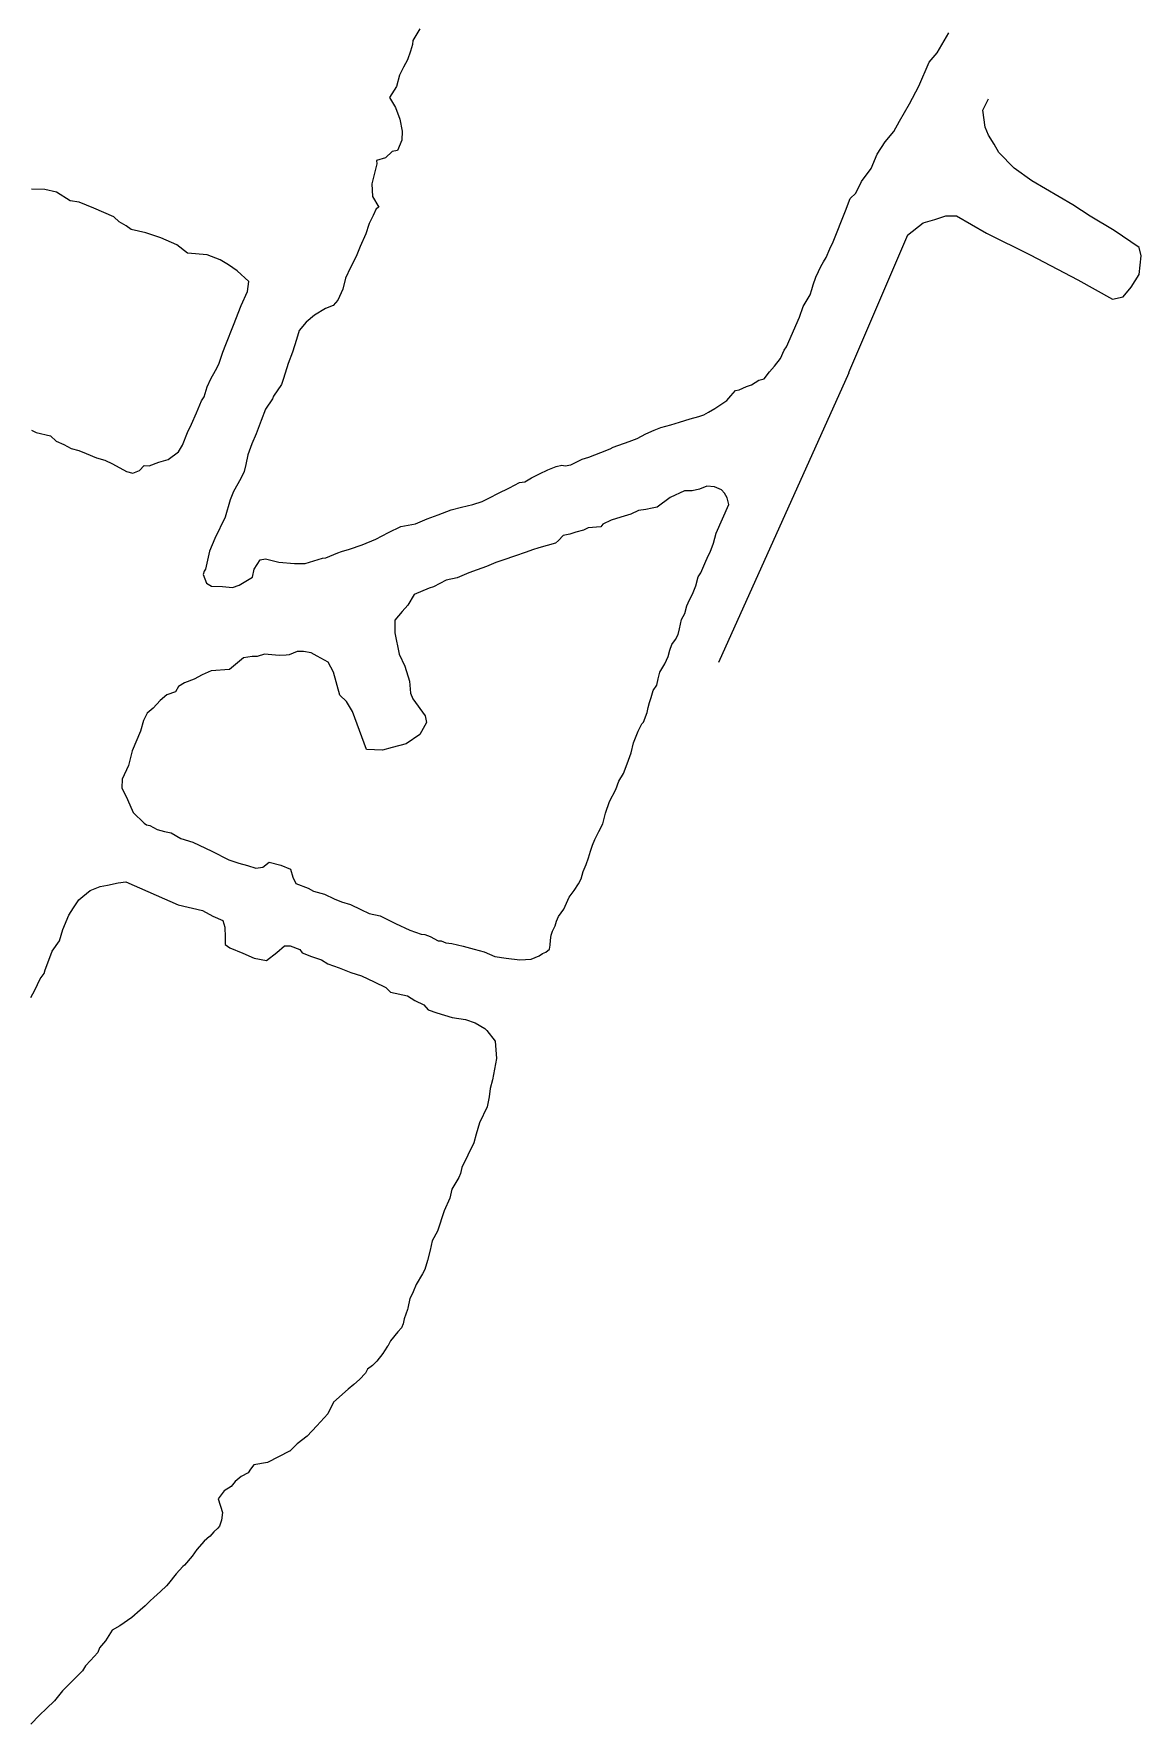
# Model space of a CAD drawing. Header units: inches. Extents: x 651069 to 651576, y 4767185 to 4767867.
# Drawn here: x 651188.4 to 651292, y 4767229.5 to 4767387.6 of the extents above; entities that cross this region are included whole.
import ezdxf

# ---------------------------------------------------------------- set-up
doc = ezdxf.new("R2010")
doc.units = ezdxf.units.IN
doc.header["$MEASUREMENT"] = 0
doc.layers.add('W_1365', color=7, linetype='Continuous')

msp = doc.modelspace()

# ---------------------------------------------------------------- linework, layer by layer
at = {"layer": 'W_1365', "color": 6, "lineweight": 25, "flags": 128}
for points, elevation in [([(651270.15, 4767368.759), (651271.628, 4767369.913), (651272.719, 4767370.224), (651273.724, 4767370.566), (651274.734, 4767370.565), (651277.549, 4767368.938), (651281.612, 4767366.906), (651286.081, 4767364.569), (651289.32, 4767362.784), (651290.315, 4767362.992), (651291.064, 4767363.913), (651291.818, 4767365.081), (651292.017, 4767366.821), (651291.833, 4767367.607), (651289.475, 4767369.208), (651287.234, 4767370.538), (651285.633, 4767371.605), (651281.77, 4767373.84), (651280.119, 4767375.017), (651278.692, 4767376.498), (651278.251, 4767377.257), (651277.727, 4767378.104), (651277.415, 4767378.861), (651277.213, 4767380.446), (651277.717, 4767381.501)], -150.558), ([(651270.15, 4767368.759), (651264.643, 4767355.876)], -150.558), ([(651264.644, 4767355.876), (651252.45939, 4767328.78541)], -149.439)]:
    msp.add_lwpolyline(points, dxfattribs=dict(at, elevation=elevation))
at = {"layer": 'W_1365', "color": 6, "lineweight": 25}
for points in [[(651224.529, 4767388.059, -151.312), (651223.875, 4767386.966, -151.283), (651223.825, 4767386.595, -151.214), (651223.641, 4767385.96, -151.202), (651223.368, 4767385.157, -151.188), (651222.985, 4767384.466, -151.173), (651222.622, 4767383.724, -151.106), (651222.328, 4767382.653, -150.853), (651221.689, 4767381.648, -150.857), (651222.236, 4767380.695, -150.857), (651222.648, 4767379.616, -150.858), (651222.876, 4767378.489, -150.858), (651222.836, 4767377.645, -150.859), (651222.424, 4767376.679, -150.954), (651221.923, 4767376.59, -150.93), (651221.309, 4767375.98, -150.882), (651220.459, 4767375.743, -150.882), (651220.489, 4767375.445, -150.511), (651220.038, 4767373.551, -150.567), (651220.089, 4767372.371, -150.588), (651220.675, 4767371.378, -150.588), (651220.418, 4767371.226, -150.597), (651220.147, 4767370.606, -150.613), (651219.788, 4767369.85, -150.631), (651219.732, 4767369.754, -150.633), (651219.462, 4767368.9, -150.755), (651218.943, 4767367.71, -150.756), (651218.546, 4767366.753, -150.706), (651218.037, 4767365.75, -150.662), (651217.556, 4767364.75, -150.647), (651217.316, 4767363.723, -150.634), (651216.852, 4767362.679, -150.589), (651216.408, 4767362.175, -150.577), (651215.681, 4767361.898, -150.662), (651214.65, 4767361.278, -150.811), (651213.869, 4767360.61, -150.963), (651213.243, 4767359.842, -151.045), (651212.975, 4767359.004, -151.071), (651212.592, 4767357.806, -151.107), (651212.187, 4767356.757, -151.101), (651211.771, 4767355.342, -150.812), (651211.559, 4767354.807, -150.829), (651210.835, 4767353.706, -150.885), (651210.746, 4767353.467, -150.882), (651210.087, 4767352.489, -150.939), (651209.665, 4767351.421, -150.99), (651209.205, 4767350.168, -151.036), (651208.789, 4767349.244, -151.104), (651208.426, 4767348.213, -151.126), (651208.235, 4767347.308, -151.173), (651208.083, 4767346.646, -151.17), (651207.754, 4767345.994, -151.187), (651207.093, 4767344.777, -151.193), (651206.786, 4767344.008, -151.234), (651206.311, 4767342.387, -151.662), (651205.351, 4767340.383, -151.629), (651204.828, 4767339.207, -151.572), (651204.451, 4767337.532, -151.5), (651204.348, 4767337.342, -151.44), (651204.245, 4767337.026, -151.357), (651204.556, 4767336.227, -151.302), (651205.024, 4767335.934, -151.191), (651206.054, 4767335.89, -151.172), (651206.98, 4767335.815, -151.243), (651207.61, 4767336.037, -151.317), (651208.872, 4767336.769, -151.31), (651209.008, 4767337.535, -151.311), (651209.571, 4767338.401, -151.31), (651210.071, 4767338.484, -151.307), (651211.337, 4767338.185, -151.3), (651212.782, 4767338.045, -151.293), (651213.774, 4767338.069, -151.05), (651215.422, 4767338.555, -150.963), (651215.72, 4767338.592, -150.95), (651216.849, 4767339.053, -151.053), (651217.198, 4767339.165, -151.049), (651217.924, 4767339.41, -151.041), (651219.124, 4767339.812, -151.027), (651220.391, 4767340.332, -151.056), (651221.578, 4767340.963, -151.084), (651222.748, 4767341.518, -151.111), (651224.123, 4767341.78, -151.051), (651225.199, 4767342.227, -150.963), (651226.226, 4767342.597, -150.924), (651227.44, 4767343.061, -150.837), (651228.404, 4767343.311, -150.817), (651229.463, 4767343.562, -150.749), (651230.357, 4767343.859, -150.674), (651231.114, 4767344.228, -150.617), (651231.818, 4767344.615, -150.582), (651232.92, 4767345.141, -150.493), (651233.834, 4767345.616, -150.421), (651234.336, 4767345.684, -150.401), (651234.969, 4767346.059, -150.392), (651235.728, 4767346.444, -150.341), (651236.495, 4767346.821, -150.306), (651237.279, 4767347.135, -150.272), (651237.791, 4767347.25, -150.232), (651238.115, 4767347.203, -150.213), (651238.661, 4767347.294, -150.175), (651239.723, 4767347.804, -150.129), (651240.335, 4767348.005, -150.097), (651241.468, 4767348.446, -150.037), (651242.333, 4767348.789, -149.957), (651242.596, 4767348.933, -149.985), (651244.099, 4767349.465, -149.946), (651244.862, 4767349.75, -149.902), (651245.664, 4767350.167, -149.855), (651246.452, 4767350.535, -149.785), (651247.076, 4767350.771, -149.746), (651247.989, 4767351.012, -149.668), (651248.802, 4767351.285, -149.536), (651249.816, 4767351.573, -149.503), (651250.61, 4767351.788, -149.428), (651251.092, 4767351.944, -149.418), (651251.542, 4767352.2, -149.319), (651252.121, 4767352.548, -149.189), (651252.688, 4767352.924, -149.057), (651253.236, 4767353.289, -148.959), (651253.61, 4767353.744, -148.861), (651254.045, 4767354.233, -148.83), (651254.383, 4767354.301, -148.833), (651255.077, 4767354.609, -148.893), (651255.562, 4767354.758, -149.032), (651256.229, 4767355.213, -149.062), (651256.744, 4767355.333, -149.118), (651257.249, 4767355.973, -149.134), (651257.711, 4767356.518, -149.19), (651258.252, 4767357.215, -149.219), (651258.596, 4767358.017, -149.209), (651258.813, 4767358.312, -149.199), (651260.032, 4767361.094, -149.573), (651260.396, 4767362.077, -149.611), (651261.03, 4767363.169, -149.411), (651261.201, 4767363.68, -149.416), (651261.309, 4767364.102, -149.422), (651261.559, 4767364.835, -149.427), (651261.817, 4767365.359, -149.432), (651262.034, 4767365.828, -149.436), (651262.282, 4767366.265, -149.442), (651262.547, 4767366.674, -149.448), (651262.871, 4767367.497, -149.452), (651263.179, 4767368.126, -149.456), (651264.355, 4767371.038, -149.417), (651264.794, 4767372.195, -149.388), (651265.329, 4767372.68, -149.368), (651265.833, 4767373.767, -149.394), (651266.748, 4767375.001, -149.343), (651267.308, 4767376.324, -149.338), (651268.064, 4767377.476, -149.308), (651268.862, 4767378.442, -149.167), (651269.392, 4767379.411, -149.073), (651270.323, 4767381.054, -148.951), (651271.222, 4767382.698, -148.919), (651272.18, 4767384.931, -148.891), (651272.94, 4767385.824, -148.96), (651274.021, 4767387.689, -148.961)], [(651188.191, 4767350.51, -151.156), (651188.63, 4767350.315, -151.11), (651189.971, 4767350.001, -151.082), (651190.482, 4767349.501, -151.177), (651191.219, 4767349.182, -151.185), (651191.888, 4767348.812, -151.194), (651192.598, 4767348.619, -151.232), (651193.288, 4767348.353, -151.279), (651194.258, 4767347.922, -151.284), (651195.029, 4767347.715, -151.279), (651195.775, 4767347.37, -151.264), (651197.059, 4767346.674, -151.208), (651197.667, 4767346.518, -151.211), (651198.301, 4767346.758, -151.188), (651198.711, 4767347.221, -151.162), (651199.202, 4767347.194, -150.951), (651200.109, 4767347.537, -150.923), (651200.971, 4767347.785, -150.889), (651201.94, 4767348.504, -151.265), (651202.316, 4767349.124, -151.223), (651202.79, 4767350.311, -151.176), (651203.152, 4767351.077, -151.147), (651203.619, 4767352.145, -151.103), (651204.092, 4767353.282, -151.055), (651204.332, 4767353.639, -151.04), (651204.614, 4767354.576, -150.999), (651204.963, 4767355.327, -150.965), (651205.403, 4767356.115, -150.868), (651205.72, 4767356.694, -150.812), (651206.093, 4767357.811, -150.727), (651206.373, 4767358.529, -150.818), (651207.097, 4767360.332, -150.855), (651207.799, 4767362.174, -150.937), (651208.382, 4767363.479, -151.128), (651208.525, 4767364.42, -151.093), (651207.419, 4767365.42, -151.055), (651206.606, 4767365.972, -151.074), (651205.846, 4767366.466, -150.951), (651204.617, 4767366.912, -150.958), (651202.776, 4767367.091, -150.92), (651201.772, 4767367.849, -150.905), (651200.298, 4767368.497, -150.862), (651198.875, 4767368.979, -150.799), (651197.523, 4767369.286, -150.797), (651197.055, 4767369.62, -150.842), (651196.387, 4767370.014, -150.778), (651195.894, 4767370.478, -150.77), (651194.016, 4767371.291, -150.726), (651192.633, 4767371.837, -150.69), (651191.814, 4767371.979, -150.684), (651190.517, 4767372.779, -150.783), (651189.415, 4767373.039, -150.768), (651188.191, 4767373.071, -150.754)], [(651188.128, 4767297.455, -150.447), (651188.504, 4767298.153, -150.496), (651188.991, 4767299.204, -150.552), (651189.359, 4767299.716, -150.555), (651189.452, 4767300.065, -150.573), (651189.806, 4767300.946, -150.608), (651190.129, 4767301.816, -150.607), (651190.815, 4767302.763, -150.669), (651191.127, 4767303.816, -150.705), (651191.689, 4767305.176, -150.785), (651192.107, 4767305.868, -150.825), (651192.604, 4767306.61, -150.833), (651192.993, 4767306.899, -150.897), (651193.658, 4767307.488, -150.921), (651194.602, 4767307.861, -150.866), (651195.295, 4767307.986, -150.864), (651196.3, 4767308.186, -150.822), (651197.011, 4767308.295, -150.819), (651201.919, 4767306.141, -150.458), (651204.181, 4767305.6, -150.108), (651205.135, 4767305.076, -150.109), (651206.078, 4767304.666, -150.061), (651206.262, 4767304.039, -150.059), (651206.288, 4767303.124, -150.055), (651206.299, 4767302.42, -150.05), (651206.738, 4767302.105, -150.05), (651207.971, 4767301.6, -149.936), (651209.022, 4767301.153, -149.933), (651210.173, 4767300.917, -149.931), (651211.136, 4767301.669, -149.95), (651211.863, 4767302.312, -149.982), (651212.376, 4767302.307, -149.978), (651213.282, 4767301.945, -149.963), (651213.513, 4767301.66, -149.737), (651214.395, 4767301.316, -149.723), (651215.325, 4767300.985, -149.605), (651215.922, 4767300.631, -149.602), (651216.97, 4767300.252, -149.594), (651218.047, 4767299.81, -149.578), (651219.067, 4767299.499, -149.556), (651220.245, 4767298.924, -149.917), (651221.336, 4767298.408, -149.951), (651221.787, 4767297.962, -149.835), (651223.349, 4767297.615, -149.753), (651224.046, 4767297.189, -149.733), (651224.883, 4767296.797, -149.7), (651225.286, 4767296.319, -149.71), (651226.102, 4767296.025, -149.685), (651227.539, 4767295.606, -149.643), (651228.789, 4767295.397, -149.635), (651229.703, 4767295.107, -149.609), (651230.6, 4767294.576, -149.58), (651230.799, 4767294.37, -149.358), (651231.56, 4767293.37, -149.358), (651231.695, 4767291.768, -149.365), (651231.324, 4767289.772, -149.309), (651231.09, 4767288.973, -149.304), (651231.021, 4767288.169, -149.292), (651230.813, 4767287.228, -149.271), (651230.113, 4767285.734, -149.244), (651229.782, 4767284.692, -149.224), (651229.571, 4767283.867, -149.207), (651228.455, 4767281.566, -149.163), (651228.327, 4767281.022, -149.158), (651228.17, 4767280.633, -149.163), (651227.502, 4767279.558, -149.14), (651227.326, 4767278.705, -149.119), (651226.79, 4767277.522, -149.09), (651226.167, 4767275.62, -149.082), (651225.683, 4767274.721, -149.079), (651225.475, 4767273.839, -149.079), (651225.239, 4767272.863, -149.075), (651224.975, 4767272.03, -149.013), (651224.774, 4767271.634, -149.061), (651224.187, 4767270.63, -149.002), (651223.906, 4767269.932, -148.965), (651223.91, 4767269.926, -148.964), (651223.595, 4767269.33, -148.977), (651223.396, 4767268.407, -148.937), (651223.359, 4767268.303, -148.936), (651223.049, 4767267.433, -148.933), (651222.958, 4767266.963, -148.933), (651222.791, 4767266.566, -148.946), (651222.468, 4767266.199, -148.93), (651221.779, 4767265.375, -148.942), (651221.525, 4767264.867, -148.915), (651221.502, 4767264.85, -148.916), (651221.207, 4767264.414, -148.9), (651221.054, 4767264.178, -148.929), (651220.483, 4767263.444, -148.9), (651220.085, 4767263.065, -148.871), (651219.626, 4767262.695, -148.844), (651219.425, 4767262.352, -148.843), (651218.885, 4767261.746, -148.793), (651218.33, 4767261.261, -148.751), (651217.824, 4767260.831, -148.752), (651216.439, 4767259.609, -148.765), (651215.901, 4767258.519, -148.757), (651214.873, 4767257.401, -148.642), (651213.967, 4767256.439, -148.653), (651213.04, 4767255.718, -148.649), (651212.341, 4767255.049, -148.573), (651212.335, 4767255.05, -148.573), (651210.262, 4767253.986, -148.573), (651208.99, 4767253.771, -148.572), (651208.68, 4767253.353, -148.572), (651208.471, 4767253.011, -148.572), (651207.788, 4767252.658, -148.572), (651207.228, 4767252.208, -148.572), (651206.855, 4767251.74, -148.573), (651206.2, 4767251.331, -148.572), (651205.662, 4767250.574, -148.568), (651206.059, 4767249.293, -148.508), (651205.966, 4767248.599, -148.485), (651205.762, 4767248.043, -148.409), (651205.606, 4767247.855, -148.381), (651205.253, 4767247.502, -148.375), (651204.877, 4767247.077, -148.391), (651204.852, 4767247.05, -148.391), (651204.328, 4767246.631, -148.306), (651203.644, 4767245.857, -148.327), (651203.214, 4767245.229, -148.29), (651202.483, 4767244.377, -148.278), (651202.345, 4767244.244, -148.296), (651201.706, 4767243.566, -148.221), (651200.997, 4767242.668, -148.221), (651200.808, 4767242.45, -148.226), (651200.259, 4767241.931, -148.199), (651199.614, 4767241.355, -148.203), (651199.274, 4767241.039, -148.224), (651198.807, 4767240.566, -148.208), (651198.337, 4767240.178, -148.184), (651197.585, 4767239.494, -148.139), (651196.458, 4767238.699, -148.113), (651195.716, 4767238.308, -148.078), (651195.098, 4767237.313, -148.172), (651194.55, 4767236.659, -148.063), (651194.379, 4767236.2, -148.046), (651193.698, 4767235.454, -147.974), (651193.245, 4767234.953, -147.927), (651192.964, 4767234.494, -147.892), (651192.364, 4767233.895, -147.831), (651191.775, 4767233.303, -148.015), (651191.092, 4767232.631, -147.973), (651190.324, 4767231.688, -147.954), (651189.572, 4767230.974, -147.946), (651188.917, 4767230.355, -147.939), (651188.131, 4767229.509, -147.834)]]:
    msp.add_polyline3d(points, dxfattribs=at)
msp.add_polyline3d([(651214.574, 4767307.4, -149.844), (651215.586, 4767307.12, -149.821), (651216.505, 4767306.694, -149.798), (651217.204, 4767306.418, -149.727), (651218.029, 4767306.153, -149.728), (651219, 4767305.683, -149.732), (651219.77, 4767305.325, -149.74), (651220.822, 4767305.119, -149.872), (651222.253, 4767304.39, -149.918), (651223.597, 4767303.776, -149.956), (651224.655, 4767303.404, -149.989), (651224.981, 4767303.366, -149.716), (651225.496, 4767303.174, -149.692), (651226.244, 4767302.766, -149.656), (651226.509, 4767302.768, -149.647), (651226.959, 4767302.59, -149.683), (651227.511, 4767302.521, -149.703), (651228.558, 4767302.274, -149.677), (651229.615, 4767301.986, -149.651), (651230.527, 4767301.734, -149.628), (651231.547, 4767301.295, -149.601), (651232.6, 4767301.132, -149.584), (651233.877, 4767301.005, -149.579), (651234.949, 4767301.057, -149.358), (651235.317, 4767301.195, -149.357), (651235.678, 4767301.36, -149.357), (651235.984, 4767301.576, -149.358), (651236.3, 4767301.722, -149.358), (651236.641, 4767301.987, -149.339), (651236.72, 4767302.367, -149.306), (651236.745, 4767302.823, -149.252), (651236.811, 4767303.291, -149.184), (651236.928, 4767303.684, -149.115), (651237.17, 4767304.185, -149.061), (651237.296, 4767304.607, -149.057), (651237.5, 4767305.028, -149.052), (651237.977, 4767305.737, -149.043), (651238.238, 4767306.299, -149.027), (651238.483, 4767306.855, -148.997), (651238.95, 4767307.479, -148.994), (651239.363, 4767308.11, -148.957), (651239.603, 4767308.574, -148.96), (651239.81, 4767309.239, -148.962), (651240.087, 4767309.9, -148.973), (651240.302, 4767310.515, -148.973), (651240.483, 4767311.149, -149.018), (651240.674, 4767311.704, -148.979), (651240.903, 4767312.253, -148.948), (651241.265, 4767313.003, -148.942), (651241.655, 4767313.71, -148.888), (651241.899, 4767314.703, -148.866), (651242.251, 4767315.796, -148.841), (651242.866, 4767316.908, -148.777), (651243.129, 4767317.688, -148.753), (651243.561, 4767318.408, -148.718), (651243.911, 4767319.318, -148.723), (651244.287, 4767320.355, -148.692), (651244.515, 4767321.291, -148.718), (651244.946, 4767322.371, -148.749), (651245.285, 4767323.068, -148.77), (651245.434, 4767323.204, -148.775), (651245.776, 4767324.108, -148.801), (651245.869, 4767324.599, -148.815), (651246.012, 4767325.065, -148.828), (651246.175, 4767325.527, -148.795), (651246.352, 4767326.194, -148.776), (651246.698, 4767326.683, -148.732), (651246.828, 4767327.255, -148.798), (651246.983, 4767327.884, -148.866), (651247.448, 4767328.657, -148.883), (651247.759, 4767329.369, -148.926), (651247.914, 4767329.954, -148.934), (651248.11, 4767330.481, -148.941), (651248.442, 4767330.937, -148.921), (651248.705, 4767331.411, -148.926), (651248.825, 4767331.949, -148.942), (651249.016, 4767332.825, -148.962), (651249.311, 4767333.367, -148.991), (651249.502, 4767334.096, -149.005), (651249.759, 4767334.643, -149.014), (651250.02, 4767335.196, -148.97), (651250.33, 4767335.965, -149.012), (651250.551, 4767336.798, -149.026), (651250.819, 4767337.172, -149.022), (651251.192, 4767338.049, -149.036), (651251.485, 4767338.764, -149.017), (651251.695, 4767339.102, -148.926), (651252.004, 4767339.96, -148.962), (651252.232, 4767340.887, -149.18), (651253.429, 4767343.56, -149.353), (651253.271, 4767344.21, -149.362), (651253.033, 4767344.64, -149.392), (651252.756, 4767344.929, -149.389), (651252.102, 4767345.217, -149.39), (651251.368, 4767345.29, -149.436), (651250.698, 4767345.011, -149.506), (651250.01, 4767344.844, -149.525), (651249.268, 4767344.865, -149.609), (651247.944, 4767344.219, -149.752), (651246.731, 4767343.321, -149.824), (651246.261, 4767343.232, -149.846), (651245.677, 4767343.117, -149.878), (651244.991, 4767343.003, -149.934), (651244.254, 4767342.683, -149.968), (651243.337, 4767342.401, -150.052), (651242.421, 4767342.102, -150.117), (651241.634, 4767341.724, -150.165), (651241.446, 4767341.499, -150.13), (651240.273, 4767341.403, -150.218), (651239.833, 4767341.181, -150.262), (651239.128, 4767340.985, -150.276), (651238.558, 4767340.788, -150.314), (651237.917, 4767340.659, -150.349), (651237.494, 4767340.221, -150.381), (651237.205, 4767339.947, -150.399), (651236.44, 4767339.752, -150.421), (651235.643, 4767339.535, -150.482), (651235.07, 4767339.318, -150.504), (651234.474, 4767339.116, -150.554), (651233.375, 4767338.736, -150.626), (651232.363, 4767338.41, -150.689), (651231.626, 4767338.15, -150.731), (651230.768, 4767337.77, -150.799), (651229.895, 4767337.454, -150.822), (651229.092, 4767337.177, -150.89), (651228.021, 4767336.704, -150.948), (651226.983, 4767336.487, -151.001), (651225.811, 4767335.875, -151.113), (651225.377, 4767335.743, -151.132), (651223.985, 4767335.147, -151.176), (651223.408, 4767334.172, -151.22), (651222.872, 4767333.577, -151.33), (651222.193, 4767332.77, -151.433), (651222.178, 4767331.562, -151.507), (651222.584, 4767329.579, -152.263), (651223.104, 4767328.44, -152.481), (651223.544, 4767327.042, -152.7), (651223.657, 4767325.924, -152.91), (651223.864, 4767325.404, -152.945), (651225.015, 4767323.805, -153.104), (651225.138, 4767323.176, -153.079), (651224.506, 4767322.051, -153.13), (651223.252, 4767321.185, -153.131), (651221.94, 4767320.842, -153.211), (651221.012, 4767320.612, -153.182), (651219.525, 4767320.662, -153.101), (651218.213, 4767324.22, -152.612), (651217.664, 4767325.153, -152.522), (651217.036, 4767325.756, -152.472), (651216.447, 4767327.907, -152.215), (651215.949, 4767328.826, -152.034), (651214.905, 4767329.398, -151.538), (651214.353, 4767329.705, -151.528), (651213.644, 4767329.838, -151.528), (651213.049, 4767329.835, -151.548), (651212.283, 4767329.511, -151.659), (651212.019, 4767329.48, -151.689), (651211.347, 4767329.445, -151.631), (651210.672, 4767329.52, -151.61), (651209.997, 4767329.563, -151.575), (651209.295, 4767329.353, -151.567), (651208.825, 4767329.343, -151.554), (651208.024, 4767329.232, -151.583), (651206.698, 4767328.155, -151.265), (651204.993, 4767328.009, -151.313), (651204.136, 4767327.64, -151.327), (651203.41, 4767327.234, -151.27), (651202.506, 4767326.899, -151.246), (651201.947, 4767326.54, -151.187), (651201.65, 4767326.059, -151.162), (651200.836, 4767325.766, -151.102), (651200.213, 4767325.233, -151.123), (651199.571, 4767324.521, -151.085), (651198.995, 4767324.044, -151.073), (651198.647, 4767323.376, -151.062), (651198.369, 4767322.37, -150.933), (651197.597, 4767320.54, -150.843), (651197.248, 4767319.174, -150.738), (651196.673, 4767317.883, -150.686), (651196.626, 4767317.068, -150.601), (651197.158, 4767315.99, -150.53), (651197.686, 4767314.778, -150.526), (651198.73, 4767313.765, -150.543), (651198.945, 4767313.618, -150.399), (651199.255, 4767313.553, -150.366), (651199.953, 4767313.189, -150.351), (651200.638, 4767312.987, -150.331), (651201.261, 4767312.881, -150.312), (651202.164, 4767312.352, -150.182), (651203.273, 4767311.984, -150.148), (651205.058, 4767311.151, -150.095), (651206.657, 4767310.349, -150.04), (651207.574, 4767310.023, -150.028), (651208.388, 4767309.811, -149.813), (651209.174, 4767309.548, -149.802), (651209.826, 4767309.661, -149.749), (651210.409, 4767310.115, -149.667), (651211.501, 4767309.846, -149.677), (651212.431, 4767309.479, -149.692), (651212.643, 4767308.725, -149.735), (651212.921, 4767308.123, -149.733), (651214.061, 4767307.703, -149.791)], close=True, dxfattribs=at)

doc.saveas('drawing.dxf')
